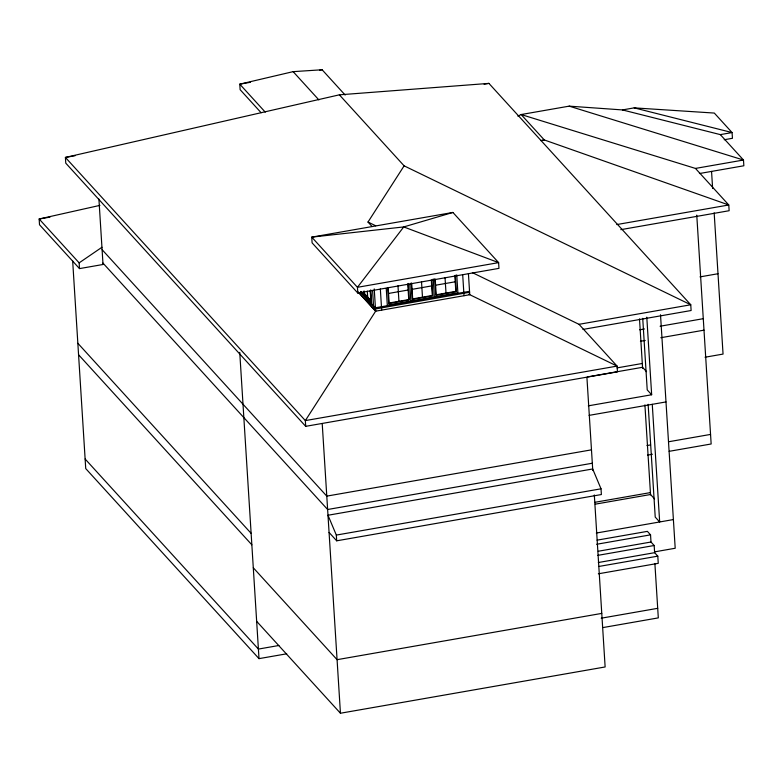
<?xml version="1.0" encoding="UTF-8"?>
<svg xmlns="http://www.w3.org/2000/svg" width="783" height="783" viewBox="0 0 783 783"><rect width="100%" height="100%" fill="white"/><g stroke="black" fill="none" stroke-linecap="round" stroke-linejoin="round"><path stroke-width="1.17" d="M372.052 226.493L368 222.049L404.116 165.839L339.372 94.831L65.41 157.432L65.772 163.167L305.703 426.334L617.444 371.827L617.082 366.092L578.999 324.319L472.403 272.65M375.791 310.959L305.341 420.598L305.703 426.334M98.912 199.039L103.023 264.488L79.494 268.608L79.142 262.863L101.947 247.271M517.857 116.138L521.135 114.543L569.172 106.145L622.436 109.923L720.321 134.617L732.085 132.562L732.448 138.297L724.216 139.736M452.907 212.447L403.734 226.933L311.742 237.132L312.104 242.867L357.802 293.048L498.967 268.363L498.614 262.628L452.907 212.447L311.742 237.132L357.44 287.312L357.802 293.048M345.156 95.046L322.126 69.765L293.136 71.645L239.774 84.163L240.127 89.673L261.101 112.713M99.94 205.371L39.15 219.005L39.512 224.741L79.494 268.608M541.944 140.451L544.302 139.951L728.777 204.98L729.139 210.715L620.782 229.664M375.586 308.952L469.594 292.255M250.521 82.284L239.774 84.163L265.28 112.155M319.738 70.176L322.126 69.765M75.041 155.748L65.41 157.432L305.341 420.598L617.082 366.092L468.723 294.183M484.1 84.231L488.915 83.389L690.763 304.773L691.115 310.518L582.963 329.428M622.436 109.923L634.201 107.868L714.311 113.065L732.085 132.562L634.201 107.868M49.985 217.106L39.15 219.005L79.142 262.863M540.701 140.588L544.302 139.951L521.135 114.543L695.451 168.423L743.488 160.026L743.85 165.771L699.415 173.532M616.808 224.555L728.777 204.98L695.451 168.423M388.544 293.449L408.158 290.023M412.073 289.338L431.687 285.903M435.602 285.218L455.207 281.792M375.723 307.719L469.536 291.315M699.982 276.888L717.991 273.737M578.999 324.319L690.763 304.773L404.116 165.839M639.701 329.8L644.497 328.958M660.089 326.237L703.281 318.681M640.425 341.28L645.221 340.439M660.813 337.718L704.005 330.162M617.063 367.883L642.295 363.469M587.26 376.956L642.54 367.296L646.543 371.68M705.033 357.224L723.052 354.082L714.165 212.819M588.307 405.839L651.662 394.759L646.787 317.164M589.08 415.372L665.99 401.924M591.478 449.843L326.785 496.119L102.093 249.669M646.983 445.537L650.585 444.901M668.574 441.759L710.563 434.418M592.32 463.233L327.627 509.508L102.935 263.059M647.58 455.099L652.386 454.257M669.171 451.321L711.16 443.981L696.762 215.139M601.021 488.807L592.682 468.968L327.989 515.253L336.328 535.083L601.021 488.807L601.383 494.543L336.69 540.818L329.075 532.469M595.149 502.255L650.419 492.595M595.266 504.164L650.546 494.504L654.549 498.888M596.303 533.047L673.39 519.569M597.057 540.162L647.375 531.363L650.546 534.848L650.996 542.022L654.177 545.506L654.627 552.681L657.798 556.155L658.249 563.329L598.339 573.802M596.636 544.273L650.546 534.848M598.281 551.242L650.996 542.022M597.86 555.353L654.177 545.506M654.745 551.839L675.2 548.257L660.509 314.746M598.31 562.527L654.627 552.681M599.093 566.422L657.798 556.155M278.875 645.495L258.41 649.078L85.132 459.014M72.662 260.896L85.729 468.577L259.007 658.64L286.695 653.805M601.765 613.402L337.082 659.678L253.291 567.783M601.227 618.198L657.7 608.322M603.027 627.555L658.307 617.885L654.882 563.466M256.667 621.34L340.448 713.235L605.132 666.959L594.317 494.973M339.372 94.831L488.915 83.389M569.172 106.145L743.488 160.026L720.321 134.617M368 222.049L375.693 225.778M651.662 394.759L647.218 389.885L642.726 318.348M293.136 71.645L318.877 99.901M360.943 291.452L371.602 303.158L370.77 289.867M360.62 291.648L375.527 308.013M360.679 292.588L375.488 308.845M358.399 292.255L375.634 311.174L469.751 294.721L468.42 273.58M77.85 343.287L251.128 533.35M78.564 354.758L251.852 544.821M358.399 292.206L375.634 311.174L374.235 288.898M711.551 171.408L712.628 188.458M652.268 404.322L659.668 521.967L655.224 517.093L648.128 404.302M639.496 318.867L642.608 368.333M644.908 404.88L650.565 494.885M586.927 377.514L592.78 470.554M462.684 274.579L464.016 295.72M456.753 274.804L457.889 292.93L387.311 305.272L386.244 288.359M455.295 275.215L456.332 291.746L435.74 295.348L434.702 278.807M454.835 275.812L455.814 291.354L436.209 294.78L435.231 279.247M445.028 277.534L446.007 293.067M433.224 278.924L434.359 297.041M431.834 280.51L432.803 295.866L412.22 299.458L411.183 282.927M431.306 279.932L432.285 295.475L412.68 298.9L411.701 283.358M421.508 281.645L422.477 297.188M409.773 284.239L410.84 301.152M408.237 283.436L409.274 299.977L388.691 303.579L387.722 288.222M407.777 284.043L408.755 299.586L389.151 303.011L388.172 287.469M397.979 285.756L398.948 301.298M380.342 288.976L381.664 310.117M372.571 290.385L373.745 309.099M370.369 290.571L371.034 301.201L364.369 293.879L364.222 291.521M370.251 290.982L370.848 300.545L364.496 293.576L364.349 291.188M367.296 291.09L367.677 297.06M363.762 291.168L363.987 294.799M336.328 535.083L336.69 540.818M322.234 423.799L340.448 713.235M239.745 352.389L259.007 658.64M403.734 226.933L357.44 287.312L498.614 262.628L403.734 226.933"/></g></svg>
